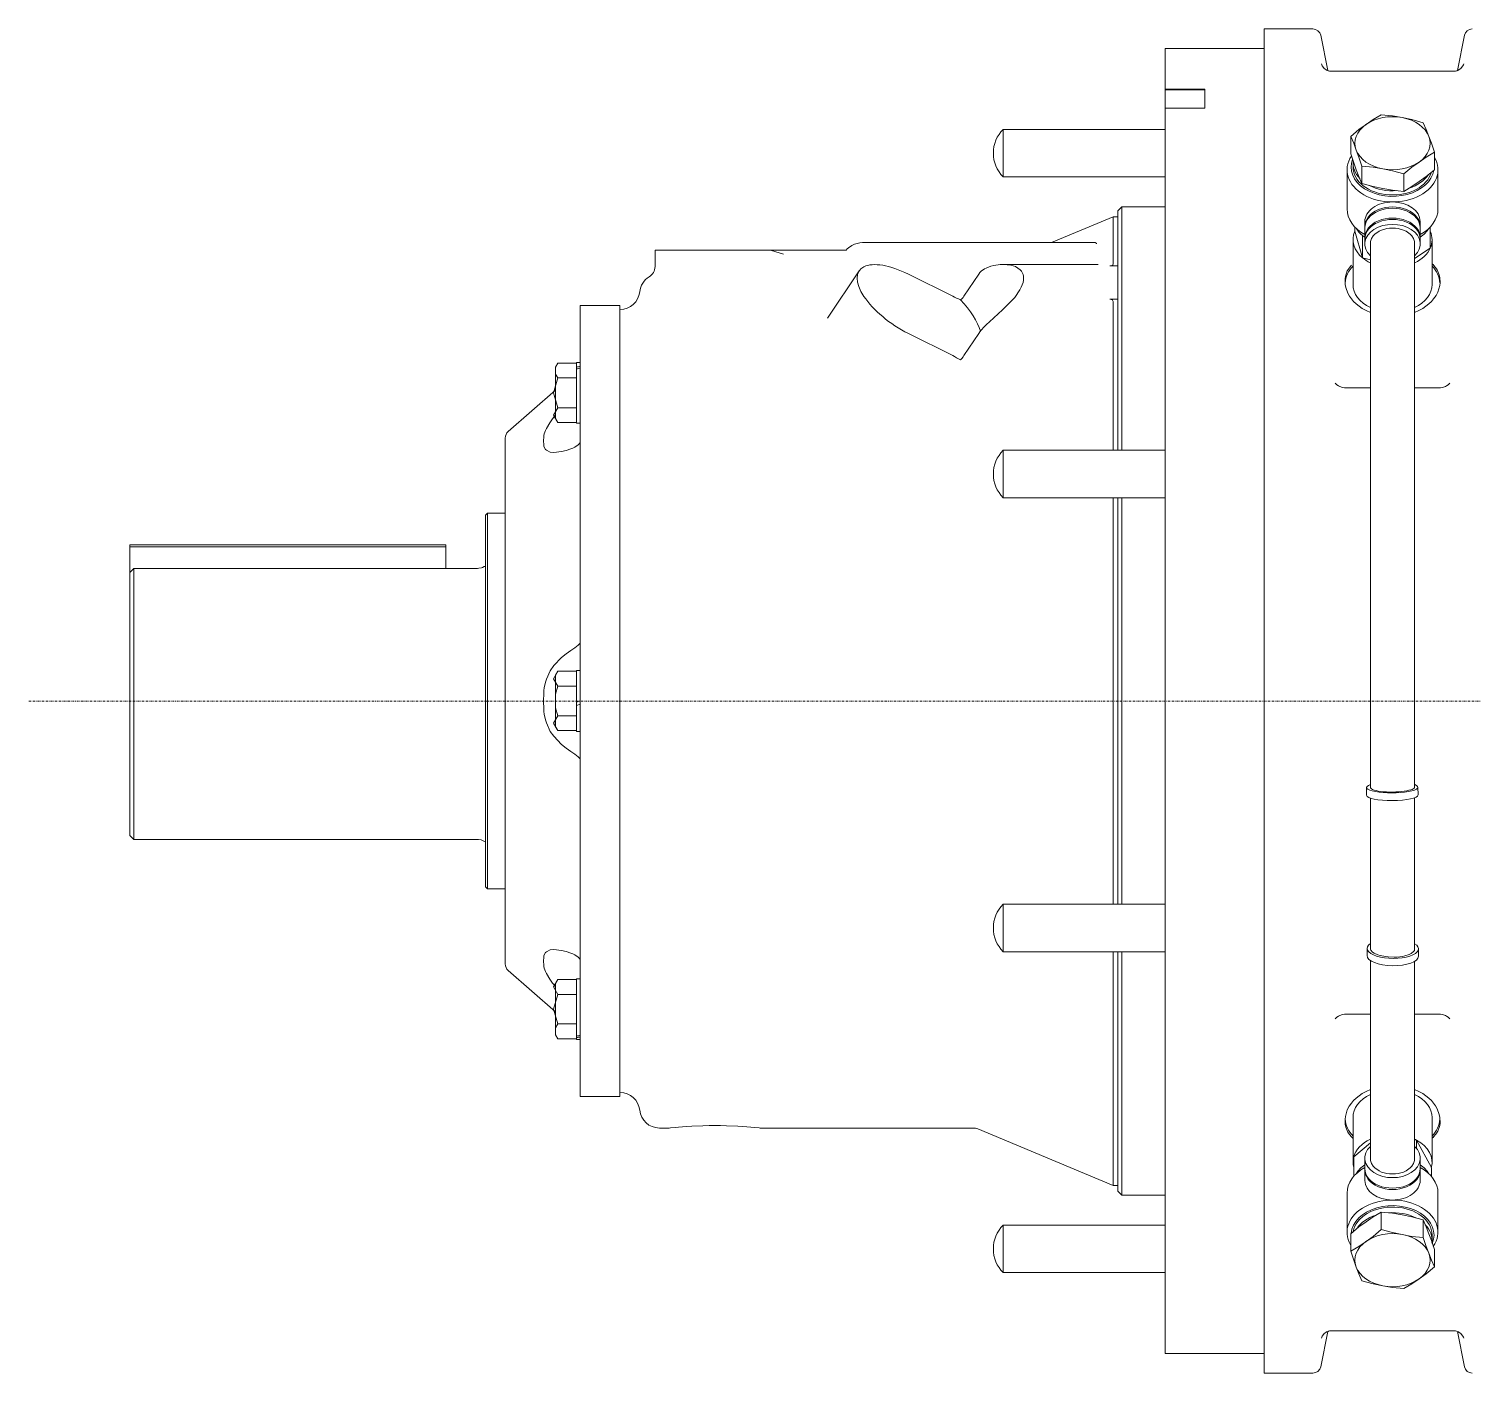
# Model space of a CAD drawing. Header units: metres. Extents: x -105 to 1484, y -92 to 1115.
# Drawn here: x 513.7 to 878.9, y 775.2 to 1115.2 of the extents above; entities that cross this region are included whole.
import ezdxf

# ---------------------------------------------------------------- set-up
doc = ezdxf.new("R2010")
doc.units = ezdxf.units.M
doc.linetypes.add('DASHDOT', pattern=[1, 0.5, -0.25, 0, -0.25])
doc.layers.add('1', color=7, linetype='CONTINUOUS')
doc.layers.add('4', color=7, linetype='CONTINUOUS')

# ---------------------------------------------------------------- blocks, each defined once
blk = doc.blocks.new('BLOCK001')
at = {"layer": '1', "color": 15, "linetype": 'DASHDOT', "lineweight": 9}
blk.add_line((513.71, 945.17), (1483.99, 945.17), dxfattribs=at)
at = {"layer": '4', "color": 15, "linetype": 'CONTINUOUS', "lineweight": 9}
for p, q in [((826.24, 775.17), (826.24, 1115.17)), ((826.24, 1115.17), (838.6, 1115.17)), ((801.24, 1099.93), (801.24, 1110.17)), ((801.24, 1110.17), (826.24, 1110.17)), ((842.35, 1104.64), (840.56, 1113.57)), ((875.14, 1104.64), (876.92, 1113.57)), ((874.51, 1104.51), (842.97, 1104.51)), ((811.24, 1099.93), (801.24, 1099.93)), ((801.24, 1099.93), (801.24, 1099.75)), ((801.24, 1095.08), (801.24, 1099.75)), ((801.24, 1099.75), (811.24, 1099.75)), ((811.24, 1099.93), (811.24, 1095.08)), ((801.24, 780.17), (801.24, 1095.08)), ((801.24, 1095.08), (811.24, 1095.08)), ((760.24, 1089.75), (760.24, 1077.75)), ((801.24, 1089.75), (760.24, 1089.75)), ((848.15, 1083.58), (848.15, 1087.97)), ((848.74, 1080.23), (848.74, 1081.29)), ((869.34, 1079.56), (869.34, 1083.95)), ((801.24, 1077.75), (760.24, 1077.75)), ((847.24, 1079.52), (847.24, 1069.62)), ((850.99, 1076.08), (850.99, 1080.48)), ((861.58, 1074.08), (861.58, 1078.47)), ((870.24, 1079.52), (870.24, 1069.62)), ((789.24, 1069.17), (790.24, 1070.17)), ((790.24, 1070.17), (790.24, 1008.58)), ((790.24, 1070.17), (801.24, 1070.17)), ((772.44, 1061.17), (788.04, 1067.67)), ((788.04, 1055.75), (788.04, 1067.67)), ((788.04, 1067.67), (789.24, 1067.67)), ((789.24, 1008.58), (789.24, 1069.17)), ((851.74, 1065.2), (851.74, 1066.44)), ((865.74, 1065.2), (865.74, 1066.44)), ((849.21, 1065.08), (849.21, 1063.97)), ((851.16, 1057.23), (849.21, 1063.97)), ((851.16, 1057.23), (851.16, 1062.89)), ((851.74, 1062.38), (851.74, 1064.85)), ((865.74, 1062.38), (865.74, 1064.85)), ((868.28, 1059.72), (868.28, 1065.08)), ((672.14, 1059.17), (701.31, 1059.17)), ((672.14, 1059.17), (672.14, 1055.04)), ((720.48, 1059.17), (701.31, 1059.17)), ((770.51, 1061.17), (725.28, 1061.17)), ((782.92, 1061.17), (770.51, 1061.17)), ((848.74, 1061.85), (848.74, 1050.53)), ((851.74, 1060.78), (851.74, 1062.02)), ((868.28, 1059.72), (864.34, 1057.09)), ((865.74, 1060.78), (865.74, 1062.02)), ((868.74, 1061.85), (868.74, 1050.53)), ((784.26, 1055.55), (760.17, 1055.55)), ((853.14, 1056.79), (851.16, 1057.23)), ((715.82, 1042.04), (723.76, 1053.95)), ((736.24, 1053.13), (747.45, 1047.53)), ((750.29, 1047.53), (754.03, 1053.13)), ((787.21, 1055.21), (789.24, 1055.21)), ((653.24, 845.17), (653.24, 1045.17)), ((653.24, 1045.17), (663.24, 1045.17)), ((663.24, 845.17), (663.24, 1045.17)), ((787.21, 1046.81), (789.24, 1046.81)), ((788.04, 1008.58), (788.04, 1046.11)), ((663.24, 1044.17), (663.29, 1044.17)), ((747.45, 1032.53), (736.24, 1038.13)), ((754.03, 1038.13), (750.29, 1032.53)), ((646.94, 1029.62), (647.52, 1030.62)), ((652.24, 1030.62), (647.52, 1030.62)), ((652.24, 1029.61), (652.24, 1030.82)), ((652.24, 1030.82), (653.24, 1030.82)), ((646.94, 1028.74), (646.94, 1029.62)), ((646.94, 1016.62), (646.94, 1028.74)), ((652.24, 1026.87), (647.52, 1026.87)), ((652.24, 1029.15), (652.24, 1029.61)), ((652.24, 1015.42), (652.24, 1029.15)), ((634.99, 1013.33), (646.94, 1023.79)), ((853.14, 1024.42), (847.04, 1024.42)), ((870.45, 1024.42), (864.34, 1024.42)), ((652.24, 1019.36), (647.52, 1019.36)), ((646.94, 1016.62), (647.52, 1015.61)), ((647.52, 1015.61), (652.24, 1015.61)), ((652.24, 1015.42), (653.24, 1015.42)), ((634.24, 878.67), (634.24, 1011.67)), ((760.24, 1008.58), (760.24, 996.58)), ((801.24, 1008.58), (760.24, 1008.58)), ((801.24, 996.58), (760.24, 996.58)), ((788.04, 893.77), (788.04, 996.58)), ((789.24, 893.77), (789.24, 996.58)), ((790.24, 996.58), (790.24, 893.77)), ((629.24, 992.17), (629.74, 992.67)), ((629.24, 898.17), (629.24, 992.17)), ((629.74, 992.67), (629.74, 897.67)), ((629.74, 992.67), (634.24, 992.67)), ((539.24, 984.67), (539.24, 984.17)), ((619.24, 984.67), (539.24, 984.67)), ((539.24, 984.17), (539.24, 977.67)), ((539.24, 984.17), (619.24, 984.17)), ((619.24, 984.17), (619.24, 984.67)), ((619.24, 978.71), (619.24, 984.17)), ((540.24, 910.17), (540.24, 978.71)), ((619.24, 978.71), (540.24, 978.71)), ((626.91, 978.71), (619.24, 978.71)), ((539.24, 911.17), (539.24, 977.67)), ((646.94, 951.67), (647.52, 952.68)), ((646.94, 945.17), (646.94, 951.67)), ((652.24, 952.68), (647.52, 952.68)), ((652.24, 944.85), (652.24, 952.87)), ((652.24, 952.87), (653.24, 952.87)), ((652.24, 948.93), (647.52, 948.93)), ((646.94, 938.67), (646.94, 945.17)), ((653.24, 945.21), (652.24, 944.85)), ((652.24, 944.05), (652.24, 944.85)), ((652.24, 944.05), (653.24, 944.41)), ((652.24, 937.47), (652.24, 944.05)), ((646.94, 938.67), (647.52, 937.67)), ((652.24, 941.42), (647.52, 941.42)), ((652.24, 937.67), (647.52, 937.67)), ((652.24, 937.47), (653.24, 937.47)), ((852.18, 923.28), (852.19, 921.32)), ((865.18, 923.35), (865.19, 921.4)), ((539.24, 911.17), (540.24, 910.17)), ((540.24, 910.17), (626.91, 910.17)), ((629.24, 898.17), (629.74, 897.67)), ((629.74, 897.67), (634.24, 897.67)), ((760.24, 893.77), (760.24, 881.77)), ((801.24, 893.77), (760.24, 893.77)), ((801.24, 881.77), (760.24, 881.77)), ((788.04, 822.67), (788.04, 881.77)), ((789.24, 821.17), (789.24, 881.77)), ((790.24, 881.77), (790.24, 820.17)), ((852.29, 880.8), (852.31, 882.65)), ((865.28, 880.62), (865.31, 882.46)), ((634.99, 877.02), (646.94, 866.56)), ((646.94, 873.73), (647.52, 874.74)), ((646.94, 861.6), (646.94, 873.73)), ((652.24, 874.74), (647.52, 874.74)), ((652.24, 860.4), (652.24, 874.93)), ((652.24, 874.93), (653.24, 874.93)), ((652.24, 870.98), (647.52, 870.98)), ((853.14, 865.93), (847.04, 865.93)), ((870.45, 865.93), (864.34, 865.93)), ((652.24, 863.48), (647.52, 863.48)), ((646.94, 860.73), (646.94, 861.6)), ((646.94, 860.73), (647.52, 859.73)), ((652.24, 859.72), (647.52, 859.72)), ((652.24, 860.07), (652.24, 860.4)), ((652.24, 859.53), (652.24, 860.07)), ((652.24, 859.53), (653.24, 859.53)), ((653.24, 845.17), (663.24, 845.17)), ((663.24, 846.17), (663.29, 846.17)), ((673.24, 837.17), (675.74, 837.17)), ((698.74, 837.17), (752.64, 837.17)), ((753.8, 836.94), (788.04, 822.67)), ((848.74, 828.5), (848.74, 839.81)), ((868.74, 828.5), (868.74, 839.81)), ((848.92, 829.84), (853.14, 833.39)), ((864.34, 834.17), (864.81, 834.12)), ((864.81, 834.12), (868.56, 827.16)), ((864.81, 832.03), (864.81, 834.12)), ((848.92, 829.84), (848.92, 824.96)), ((851.74, 829.56), (851.74, 826.91)), ((865.74, 829.56), (865.74, 826.91)), ((851.74, 826.56), (851.74, 823.9)), ((865.74, 826.56), (865.74, 823.9)), ((868.56, 827.16), (868.56, 824.96)), ((788.04, 822.67), (789.24, 822.67)), ((789.24, 821.17), (790.24, 820.17)), ((790.24, 820.17), (801.24, 820.17)), ((847.24, 810.82), (847.24, 820.72)), ((870.24, 810.82), (870.24, 820.72)), ((855.9, 815.92), (855.9, 811.52)), ((760.24, 812.59), (760.24, 800.59)), ((801.24, 812.59), (760.24, 812.59)), ((866.5, 813.91), (866.5, 809.51)), ((848.15, 810.43), (848.15, 806.04)), ((868.74, 810.12), (868.74, 808.7)), ((869.34, 806.42), (869.34, 802.02)), ((801.24, 800.59), (760.24, 800.59)), ((842.35, 785.71), (840.56, 776.78)), ((874.51, 785.84), (842.97, 785.84)), ((875.14, 785.71), (876.92, 776.78)), ((801.24, 780.17), (826.24, 780.17)), ((826.24, 775.17), (838.6, 775.17))]:
    blk.add_line(p, q, dxfattribs=at)
for points in [[(842.97, 1104.51), (842.92, 1104.51), (842.83, 1104.51), (842.58, 1104.56), (842.42, 1104.6), (842.06, 1104.76), (841.85, 1104.87), (841.45, 1105.19), (841.26, 1105.39), (840.94, 1105.84), (840.82, 1106.09), (840.73, 1106.33)], [(876.75, 1106.33), (876.67, 1106.09), (876.55, 1105.84), (876.22, 1105.39), (876.03, 1105.19), (875.63, 1104.87), (875.43, 1104.76), (875.06, 1104.6), (874.91, 1104.56), (874.66, 1104.51), (874.57, 1104.51), (874.51, 1104.51)], [(852.03, 1090.99), (853.83, 1092.26), (855.9, 1093.45)], [(855.9, 1093.45), (858.74, 1093.2), (861.2, 1092.73)], [(861.2, 1092.73), (863.66, 1092.26), (866.5, 1091.45)], [(848.15, 1087.97), (850.23, 1089.72), (852.03, 1090.99)], [(866.5, 1091.45), (867.26, 1089.72), (867.92, 1087.98)], [(849.57, 1084.5), (848.91, 1086.24), (848.15, 1087.97)], [(867.92, 1087.98), (868.58, 1086.24), (869.34, 1083.95)], [(848.15, 1083.58), (848.91, 1081.29), (849.57, 1079.55)], [(850.99, 1080.48), (850.23, 1082.76), (849.57, 1084.5)], [(865.46, 1081.49), (863.66, 1080.22), (861.58, 1078.47)], [(869.34, 1083.95), (867.26, 1082.76), (865.46, 1081.49)], [(849.57, 1079.55), (850.23, 1077.81), (850.99, 1076.08)], [(856.28, 1079.75), (853.83, 1080.22), (850.99, 1080.48)], [(861.58, 1078.47), (858.74, 1079.29), (856.28, 1079.75)], [(865.46, 1076.54), (867.26, 1077.81), (869.34, 1079.56)], [(850.99, 1076.08), (853.83, 1075.27), (856.28, 1074.8)], [(856.28, 1074.8), (858.74, 1074.34), (861.58, 1074.08)], [(861.58, 1074.08), (863.66, 1075.27), (865.46, 1076.54)], [(864.34, 1060.84), (864.34, 1061.1), (864.31, 1061.36), (864.16, 1061.88), (864.05, 1062.14), (863.61, 1062.86), (863.2, 1063.29), (862.16, 1064.01), (861.54, 1064.3), (860.19, 1064.69), (859.47, 1064.79), (858.01, 1064.79), (857.29, 1064.69), (855.94, 1064.3), (855.33, 1064.01), (854.29, 1063.29), (853.88, 1062.86), (853.44, 1062.14), (853.33, 1061.88), (853.18, 1061.36), (853.14, 1061.1), (853.14, 1060.84)], [(725.28, 1061.17), (724.66, 1061.17), (723.97, 1061.08), (722.62, 1060.68), (721.95, 1060.39), (721.07, 1059.8), (720.76, 1059.54), (720.51, 1059.21), (720.5, 1059.19), (720.48, 1059.17)], [(782.92, 1061.17), (783.26, 1061.17), (783.5, 1061.13), (783.78, 1061), (783.83, 1060.92), (783.84, 1060.83), (783.84, 1060.83), (783.84, 1060.83)], [(853.14, 923.33), (853.14, 935.44), (853.14, 947.79), (853.14, 972.05), (853.14, 984.11), (853.14, 1007.28), (853.14, 1018.51), (853.14, 1039.5), (853.14, 1049.38), (853.14, 1059.14), (853.14, 1059.99), (853.14, 1060.84)], [(864.34, 1060.84), (864.34, 1052.08), (864.34, 1042.31), (864.34, 1021.54), (864.34, 1010.4), (864.34, 987.4), (864.34, 975.39), (864.34, 951.22), (864.34, 938.92), (864.34, 925.69), (864.34, 924.54), (864.34, 923.4)], [(754.03, 1053.13), (754.31, 1053.55), (754.68, 1053.9), (755.5, 1054.47), (755.94, 1054.69), (757.08, 1055.15), (757.9, 1055.35), (759.48, 1055.56), (760.24, 1055.57), (762.15, 1055.44), (763.33, 1055.11), (764.55, 1054.23), (764.87, 1053.87), (765.29, 1053.06), (765.4, 1052.61), (765.4, 1051.62), (765.28, 1051.05), (764.82, 1049.85), (764.47, 1049.2), (763.14, 1047.23), (761.85, 1045.84), (759.88, 1043.93), (759.16, 1043.26), (757.67, 1041.91), (756.91, 1041.23), (755.84, 1040.21), (755.42, 1039.8), (754.65, 1038.96), (754.29, 1038.53), (754.03, 1038.13)], [(787.21, 1055.21), (787.32, 1055.21), (787.42, 1055.22), (787.6, 1055.25), (787.67, 1055.27), (787.8, 1055.33), (787.85, 1055.37), (787.95, 1055.45), (787.98, 1055.5), (788.03, 1055.62), (788.04, 1055.69), (788.04, 1055.75)], [(848.34, 1046.92), (847.84, 1047.56), (847.45, 1048.29), (846.92, 1049.77), (846.77, 1050.51), (846.72, 1051.91), (846.82, 1052.56), (847.29, 1053.96), (847.73, 1054.67), (848.34, 1055.39)], [(869.14, 1055.39), (869.64, 1054.8), (870.03, 1054.21), (870.57, 1052.97), (870.72, 1052.32), (870.76, 1050.95), (870.67, 1050.24), (870.2, 1048.61), (869.75, 1047.7), (869.14, 1046.92)], [(749.39, 1046.67), (749.4, 1046.67), (749.41, 1046.68), (749.76, 1046.9), (750.07, 1047.19), (750.29, 1047.53)], [(788.04, 1046.11), (788.04, 1046.26), (788.01, 1046.39), (787.9, 1046.56), (787.85, 1046.62), (787.71, 1046.71), (787.64, 1046.74), (787.51, 1046.78), (787.46, 1046.79), (787.34, 1046.8), (787.27, 1046.81), (787.21, 1046.81)], [(853.14, 1043.47), (852.06, 1043.9), (851.08, 1044.46), (849.54, 1045.61), (848.88, 1046.24), (848.34, 1046.92)], [(869.14, 1046.92), (868.61, 1046.24), (867.95, 1045.61), (866.41, 1044.46), (865.42, 1043.9), (864.34, 1043.47)], [(647.52, 1030.62), (646.94, 1029.62), (646.94, 1028.74)], [(750.29, 1032.53), (750.07, 1032.19), (749.76, 1031.82), (749.41, 1031.46), (749.4, 1031.46), (749.39, 1031.45)], [(647.52, 1026.87), (646.44, 1023.11), (647.52, 1019.36)], [(646.94, 1028.74), (646.94, 1027.87), (647.52, 1026.87)], [(844.2, 1025.6), (844.2, 1025.6), (844.21, 1025.59), (844.26, 1025.53), (844.31, 1025.47), (844.51, 1025.29), (844.66, 1025.16), (845.08, 1024.89), (845.37, 1024.74), (846.11, 1024.5), (846.56, 1024.42), (847.04, 1024.42)], [(870.45, 1024.42), (870.92, 1024.42), (871.38, 1024.5), (872.11, 1024.74), (872.4, 1024.89), (872.83, 1025.16), (872.97, 1025.29), (873.17, 1025.47), (873.23, 1025.53), (873.28, 1025.59), (873.28, 1025.6), (873.28, 1025.6)], [(647.52, 1019.36), (646.44, 1017.48), (647.52, 1015.61)], [(643.99, 1011.99), (644.01, 1012.33), (644.09, 1012.71), (644.42, 1013.61), (644.68, 1014.13), (645.52, 1015.57), (646.21, 1016.52), (646.94, 1017.43)], [(647.52, 1015.61), (647.52, 1015.61), (647.52, 1015.61)], [(643.99, 1009.99), (643.93, 1010.99), (643.99, 1011.99)], [(650.83, 1008.97), (649.62, 1008.54), (648.49, 1008.26), (646.56, 1008.06), (645.65, 1008.12), (644.68, 1008.6), (644.42, 1008.82), (644.09, 1009.36), (644.01, 1009.65), (643.99, 1009.99)], [(653.24, 1010.54), (652.98, 1010.23), (652.67, 1009.95), (651.89, 1009.41), (651.38, 1009.16), (650.83, 1008.97)], [(540.24, 978.71), (539.73, 978.18), (539.24, 977.67)], [(629.24, 979.31), (629.09, 979.23), (628.94, 979.16), (628.52, 978.98), (628.2, 978.88), (627.55, 978.75), (627.22, 978.71), (626.91, 978.71)], [(643.99, 947.17), (644.01, 947.85), (644.09, 948.52), (644.42, 949.96), (644.68, 950.71), (645.65, 952.84), (646.56, 954.11), (648.49, 956.18), (649.62, 957.12), (650.83, 957.91)], [(650.83, 957.91), (651.38, 958.27), (651.89, 958.64), (652.67, 959.27), (652.98, 959.54), (653.24, 959.78)], [(647.52, 952.68), (646.44, 950.81), (647.52, 948.93)], [(643.99, 943.17), (643.93, 945.17), (643.99, 947.17)], [(647.52, 948.93), (646.94, 946.92), (646.94, 945.17)], [(650.83, 932.44), (649.62, 933.23), (648.49, 934.16), (646.56, 936.24), (645.65, 937.5), (644.68, 939.64), (644.42, 940.39), (644.09, 941.82), (644.01, 942.5), (643.99, 943.17)], [(646.94, 945.17), (646.94, 943.43), (647.52, 941.42)], [(647.52, 941.42), (646.44, 939.54), (647.52, 937.67)], [(653.24, 930.56), (652.98, 930.81), (652.67, 931.07), (651.89, 931.7), (651.38, 932.07), (650.83, 932.44)], [(853.14, 923.33), (853.14, 923.3), (853.15, 923.26), (853.18, 923.18), (853.21, 923.15), (853.24, 923.11)], [(853.14, 882.63), (853.14, 893.94), (853.14, 905.83), (853.14, 918.78), (853.14, 919.69), (853.14, 920.61)], [(862.91, 922.59), (863.36, 922.7), (863.71, 922.82), (864.2, 923.09), (864.33, 923.24), (864.34, 923.39), (864.34, 923.39), (864.34, 923.4)], [(864.34, 920.71), (864.34, 908.87), (864.34, 897.15), (864.34, 884.8), (864.34, 883.65), (864.34, 882.49)], [(643.99, 878.36), (643.93, 879.36), (643.99, 880.36)], [(643.99, 880.36), (644.01, 880.69), (644.09, 880.99), (644.42, 881.52), (644.68, 881.75), (645.65, 882.23), (646.56, 882.28), (648.49, 882.08), (649.62, 881.8), (650.83, 881.38)], [(650.83, 881.38), (651.38, 881.19), (651.89, 880.94), (652.67, 880.4), (652.98, 880.12), (653.24, 879.8)], [(853.14, 882.63), (853.14, 882.38), (853.25, 882.14), (853.7, 881.64), (854.08, 881.39), (855.05, 880.97), (855.64, 880.79), (856.95, 880.53), (857.66, 880.45), (859.12, 880.39), (859.85, 880.42), (861.23, 880.59), (861.87, 880.72), (862.97, 881.07), (863.42, 881.29), (864.07, 881.78), (864.27, 882.05), (864.34, 882.38), (864.34, 882.44), (864.34, 882.49)], [(646.94, 872.92), (646.21, 873.83), (645.52, 874.78), (644.68, 876.21), (644.42, 876.74), (644.09, 877.64), (644.01, 878.02), (643.99, 878.36)], [(853.14, 829.51), (853.14, 838.27), (853.14, 848.03), (853.14, 865.19), (853.14, 872.26), (853.14, 879.54)], [(864.34, 879.35), (864.34, 868.57), (864.34, 858.23), (864.34, 841.91), (864.34, 835.48), (864.34, 829.51)], [(647.52, 874.74), (646.44, 872.86), (647.52, 870.98)], [(647.52, 874.74), (647.52, 874.74), (647.52, 874.74)], [(647.52, 870.98), (646.44, 867.23), (647.52, 863.48)], [(844.2, 864.75), (844.2, 864.75), (844.21, 864.76), (844.26, 864.81), (844.31, 864.88), (844.51, 865.06), (844.66, 865.18), (845.08, 865.45), (845.37, 865.6), (846.11, 865.84), (846.56, 865.93), (847.04, 865.93)], [(870.45, 865.93), (870.92, 865.93), (871.38, 865.84), (872.11, 865.6), (872.4, 865.45), (872.83, 865.18), (872.97, 865.06), (873.17, 864.88), (873.23, 864.81), (873.28, 864.76), (873.28, 864.75), (873.28, 864.75)], [(647.52, 863.48), (646.94, 862.47), (646.94, 861.6)], [(646.94, 861.6), (646.94, 860.73), (647.52, 859.72)], [(848.34, 843.42), (848.88, 844.11), (849.54, 844.74), (851.08, 845.89), (852.06, 846.44), (853.14, 846.88)], [(864.34, 846.88), (865.42, 846.44), (866.41, 845.89), (867.95, 844.74), (868.61, 844.11), (869.14, 843.42)], [(848.34, 834.96), (847.84, 835.55), (847.45, 836.13), (846.92, 837.38), (846.77, 838.03), (846.72, 839.4), (846.82, 840.1), (847.3, 841.77), (847.76, 842.67), (848.34, 843.42)], [(869.14, 843.42), (869.64, 842.78), (870.03, 842.06), (870.57, 840.57), (870.72, 839.83), (870.76, 838.43), (870.67, 837.79), (870.19, 836.36), (869.73, 835.65), (869.14, 834.96)], [(675.74, 837.17), (675.74, 837.17), (676.03, 837.2), (677.21, 837.32), (678.09, 837.4), (680.13, 837.56), (681.42, 837.64), (684.26, 837.75), (685.8, 837.79), (687.24, 837.79), (688.69, 837.79), (690.23, 837.75), (693.06, 837.64), (694.35, 837.56), (696.39, 837.4), (697.28, 837.32), (698.45, 837.2), (698.74, 837.17), (698.74, 837.17)], [(853.14, 829.51), (853.14, 829.25), (853.18, 828.99), (853.33, 828.47), (853.44, 828.21), (853.88, 827.49), (854.29, 827.06), (855.33, 826.33), (855.94, 826.04), (857.29, 825.65), (858.01, 825.55), (859.47, 825.55), (860.19, 825.65), (861.54, 826.04), (862.16, 826.33), (863.2, 827.06), (863.61, 827.49), (864.05, 828.21), (864.16, 828.47), (864.31, 828.99), (864.34, 829.25), (864.34, 829.51)], [(855.9, 815.92), (853.83, 814.72), (852.03, 813.45)], [(861.2, 815.19), (858.74, 815.66), (855.9, 815.92)], [(866.5, 813.91), (863.66, 814.72), (861.2, 815.19)], [(852.03, 813.45), (850.23, 812.18), (848.15, 810.43)], [(852.03, 808.5), (853.83, 809.77), (855.9, 811.52)], [(855.9, 811.52), (858.74, 810.71), (861.2, 810.24)], [(867.92, 810.44), (867.26, 812.18), (866.5, 813.91)], [(848.15, 806.04), (850.23, 807.23), (852.03, 808.5)], [(861.2, 810.24), (863.66, 809.77), (866.5, 809.51)], [(866.5, 809.51), (867.26, 807.23), (867.92, 805.49)], [(869.34, 806.42), (868.58, 808.7), (867.92, 810.44)], [(849.57, 802.01), (848.91, 803.75), (848.15, 806.04)], [(867.92, 805.49), (868.58, 803.75), (869.34, 802.02)], [(850.99, 798.55), (850.23, 800.27), (849.57, 802.01)], [(869.34, 802.02), (867.26, 800.27), (865.46, 799)], [(856.28, 797.26), (853.83, 797.73), (850.99, 798.55)], [(861.58, 796.54), (858.74, 796.8), (856.28, 797.26)], [(865.46, 799), (863.66, 797.73), (861.58, 796.54)], [(840.73, 784.02), (840.82, 784.26), (840.94, 784.5), (841.26, 784.95), (841.45, 785.16), (841.85, 785.47), (842.06, 785.59), (842.42, 785.74), (842.58, 785.79), (842.83, 785.83), (842.92, 785.84), (842.97, 785.84)], [(874.51, 785.84), (874.57, 785.84), (874.66, 785.83), (874.91, 785.79), (875.06, 785.74), (875.43, 785.59), (875.63, 785.47), (876.03, 785.16), (876.22, 784.95), (876.55, 784.5), (876.67, 784.26), (876.75, 784.02)]]:
    blk.add_lwpolyline(points, dxfattribs=at)
for centre, radius, start, end in [((838.6, 1113.17), 2, 11.3099, 90), ((878.88, 1113.17), 2, 90, 168.6901), ((766.19, 1083.75), 8.45, 134.7603, 225.2397), ((673.24, 1048.17), 5, 120.8305, 174.2608), ((669.14, 1055.04), 3, 300.8305, 0), ((663.29, 1049.17), 5, 270, 354.2608), ((636.44, 1011.67), 2.2, 131.1859, 180), ((766.19, 1002.58), 8.45, 134.7603, 225.2397), ((626.91, 905.17), 5, 62.2234, 90), ((766.19, 887.77), 8.45, 134.7603, 225.2397), ((636.44, 878.67), 2.2, 180, 228.8141), ((663.29, 841.17), 5, 5.7392, 90), ((673.24, 842.17), 5, 185.7392, 270), ((752.64, 834.17), 3, 67.3801, 90), ((766.19, 806.59), 8.45, 134.7603, 225.2397), ((838.6, 777.17), 2, 270, 348.6901), ((878.88, 777.17), 2, 191.3099, 270)]:
    blk.add_arc(centre, radius, start, end, dxfattribs=at)
for centre, major_axis, ratio, start_param, end_param in [((858.74, 1086.24), (9.5, 0), 0.707107, 1.308997, 2.356194), ((858.74, 1086.24), (-9.5, 0), 0.707107, -2.879793, -1.832596), ((858.74, 1086.24), (9.5, 0), 0.707107, 2.356194, -2.879793), ((858.74, 1086.24), (-9.5, 0), 0.707107, 2.356194, -2.879793), ((858.74, 1079.52), (11.5, 0), 0.707107, 2.700716, 0.399179), ((858.74, 1080.23), (-10.5, 0), 0.707107, -0.267304, 3.033602), ((858.74, 1081.29), (10, 0), 0.707107, 3.075078, -2.549403), ((858.74, 1086.24), (9.5, 0), 0.707107, -2.879793, -1.832596), ((858.74, 1086.24), (-9.5, 0), 0.707107, 1.308997, 2.356194), ((858.74, 1080.23), (10, 0), 0.707107, 3.141593, -0.185824), ((858.74, 1081.29), (-10, 0), 0.707107, 2.000685, 2.706406), ((858.74, 1081.29), (-10, 0), 0.707107, 0.942147, 1.678908), ((858.74, 1065.2), (7, 0), 0.707107, -0.035722, -3.105871), ((858.74, 1066.44), (7, 0), 0.707107, 1.570796, 3.141593), ((858.74, 1064.85), (7, 0), 0.707107, 0, 3.141593), ((858.74, 1066.44), (-7, 0), 0.707107, 3.141593, -1.570796), ((858.74, 1069.62), (11.5, 0), 0.707107, 3.141593, -2.225212), ((858.74, 1062.38), (7, 0), 0.707107, -0.035722, -3.105871), ((858.74, 1062.02), (7, 0), 0.707107, 0, 3.141593), ((858.74, 1069.62), (-11.5, 0), 0.707107, 2.225212, 3.141593), ((858.74, 1061.85), (10, 0), 0.707107, 2.836213, -2.430987), ((858.74, 1067.5), (-10, 0), 0.707107, 0.397918, 0.710606), ((858.74, 1060.78), (7, 0), 0.707107, -0.643501, -2.498092), ((858.74, 1067.5), (-10, 0), 0.707107, 0.710606, 0.795399), ((858.74, 1067.5), (-10, 0), 0.707107, 2.346194, 2.743674), ((858.74, 1061.85), (-10, 0), 0.707107, 2.836213, -2.836213), ((858.74, 1061.85), (-10, 0), 0.707107, 2.165182, 2.836213), ((736.24, 1045.63), (12.48, -8.32), 0.433013, 1.851831, -1.289761), ((858.74, 1061.85), (10, 0), 0.707107, -2.430987, -2.165182), ((858.74, 1050.53), (12, 0), 0.707107, 2.555907, 3.089246), ((858.74, 1050.53), (-12, 0), 0.707107, -3.089246, -2.555907), ((858.74, 1050.53), (10, 0), 0.707107, 3.141593, -2.165182), ((858.74, 1050.53), (-10, 0), 0.707107, 2.165182, 3.141593), ((747.45, 1049.03), (-5.16, 2.76), 0.227735, 1.692078, 2.076219), ((736.24, 1045.63), (17.89, -11.93), 0.433013, 0.487454, 1.067476), ((653.14, 1023.12), (-21.12, -4.25), 0.30407, -1.636601, -1.58932), ((747.45, 1031.03), (-5.16, 2.76), 0.227735, -1.833655, -1.449514), ((655.34, 1023.12), (-21.12, -4.25), 0.30407, -1.532542, -1.484907), ((858.68, 923.32), (6.5, 0.04), 0.213811, 2.589215, 0.511965), ((858.69, 921.36), (6.5, 0.04), 0.213811, 3.141593, 0), ((858.68, 923.32), (5.5, 0.03), 0.213811, -2.993023, -0.695094), ((858.81, 882.55), (-6.5, 0.09), 0.383823, -0.505701, -2.583314), ((858.79, 880.71), (-6.5, 0.09), 0.383823, 0, -3.141593), ((653.14, 867.23), (-21.12, -4.25), 0.30407, 1.467068, 1.51435), ((655.34, 867.23), (-21.12, -4.25), 0.30407, 1.362656, 1.41029), ((858.74, 839.81), (10, 0), 0.707107, 2.165182, 3.141593), ((858.74, 839.81), (-10, 0), 0.707107, 3.141593, -2.165182), ((858.74, 839.81), (12, 0), 0.707107, -3.089246, -2.555907), ((858.74, 839.81), (-12, 0), 0.707107, 2.555907, 3.089246), ((858.74, 828.5), (10, 0), 0.707107, 2.165182, 2.950593), ((858.74, 828.5), (-10, 0), 0.707107, -2.222971, -2.165182), ((858.74, 828.5), (-10, 0), 0.707107, 2.950593, -2.222971), ((858.74, 828.5), (10, 0), 0.707107, 2.950593, -2.950593), ((858.74, 829.56), (-7, 0), 0.707107, -0.643501, -2.498092), ((858.74, 820.72), (11.5, 0), 0.707107, 2.225212, 3.141593), ((858.74, 822.84), (10, 0), 0.707107, 2.346194, 2.743674), ((858.74, 826.56), (-7, 0), 0.707107, -0.035722, -3.105871), ((858.74, 826.91), (-7, 0), 0.707107, 0, 3.141593), ((858.74, 822.84), (10, 0), 0.707107, 0.397918, 0.795399), ((858.74, 820.72), (-11.5, 0), 0.707107, 3.141593, -2.225212), ((858.74, 823.9), (7, 0), 0.707107, 3.141593, -1.570796), ((858.74, 823.9), (-7, 0), 0.707107, 1.570796, 3.141593), ((858.74, 810.82), (-11.5, 0), 0.707107, 2.684704, 0.399179), ((858.74, 810.12), (10.5, 0), 0.707107, -0.290114, 3.086506), ((858.74, 810.12), (-10, 0), 0.707107, 3.141593, -0.123999), ((858.74, 808.7), (10, 0), 0.707107, 2.000685, 2.706406), ((858.74, 808.7), (10, 0), 0.707107, 0.942147, 1.678908), ((858.74, 803.75), (9.5, 0), 0.707107, 1.308997, 2.356194), ((858.74, 808.7), (-10, 0), 0.707107, 3.075078, -2.549403), ((858.74, 803.75), (9.5, 0), 0.707107, 2.356194, -2.879793), ((858.74, 803.75), (-9.5, 0), 0.707107, -2.879793, -1.832596), ((858.74, 803.75), (-9.5, 0), 0.707107, 2.356194, -2.879793), ((858.74, 803.75), (9.5, 0), 0.707107, -2.879793, -1.832596), ((858.74, 803.75), (-9.5, 0), 0.707107, 1.308997, 2.356194)]:
    blk.add_ellipse(centre, major_axis=major_axis, ratio=ratio, start_param=start_param, end_param=end_param, dxfattribs=at)
for points in [[(701.31, 1059.17), (701.69, 1059.06), (702.44, 1058.84), (703.56, 1058.5), (704.28, 1058.28), (704.64, 1058.17)], [(868.74, 1055.83), (868.79, 1055.78), (868.88, 1055.68), (869.01, 1055.54), (869.1, 1055.44), (869.14, 1055.39)], [(848.74, 834.52), (848.7, 834.57), (848.6, 834.66), (848.47, 834.81), (848.38, 834.91), (848.34, 834.96)], [(869.14, 834.96), (869.1, 834.91), (869.01, 834.81), (868.88, 834.66), (868.79, 834.57), (868.74, 834.52)]]:
    blk.add_open_spline(points, degree=3, dxfattribs=at)

msp = doc.modelspace()

# ---------------------------------------------------------------- block references
msp.add_blockref('BLOCK001', (0, 0))

doc.saveas('drawing.dxf')
